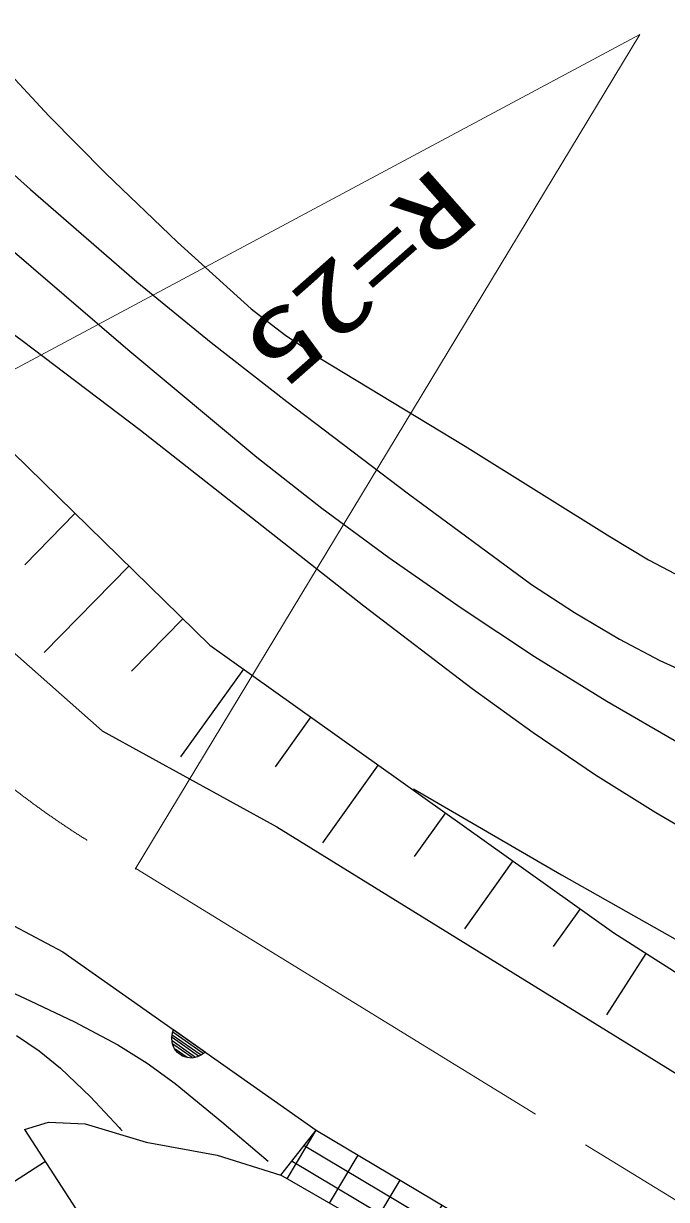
# Model space of a CAD drawing. Units: millimetres, scale not verified. Extents: x 40000 to 680000, y 20000 to 380000.
# Drawn here: x 107034 to 123481, y 268405 to 298505 of the extents above; entities that cross this region are included whole.
import ezdxf
from ezdxf.enums import TextEntityAlignment as Align

# ---------------------------------------------------------------- set-up
doc = ezdxf.new("R2010")
doc.units = ezdxf.units.MM
doc.header["$LTSCALE"] = 1000
doc.linetypes.add('CHAIN', pattern=[18.5, 12, -1.5, 3.5, -1.5])
for name, color, linetype, lineweight in [('M-BGD', 7, 'Continuous', 25), ('M-BGD-HTXT', 7, 'Continuous', 13), ('M-BMK', 2, 'CHAIN', 13)]:
    doc.layers.add(name, color=color, linetype=linetype, lineweight=lineweight)
doc.styles.add('ＭＳ ゴシック', font='')
doc.styles.get('ＭＳ ゴシック').set_extended_font_data('MS Gothic')

msp = doc.modelspace()

# ---------------------------------------------------------------- hatches: boundary and pattern name
at = {"layer": 'M-BGD'}
h = msp.add_hatch(dxfattribs=at)
h.set_pattern_fill('USER', color=256, style=0, pattern_type=2)
h.set_pattern_definition([(329.1905, (114522, 270183), (256.092, 429.438), []), (59.19, (114522, 270183), (-2147.2, 1280.46), []), (59.19, (115339, 269113), (-2147.2, 1280.46), [])])
h.paths.add_polyline_path([(114522, 270183), (128750, 261698), (128156, 260668), (113619, 269025)])

# ---------------------------------------------------------------- linework, layer by layer
for p, q in [((104902, 289334), (111796, 282597)), ((108349, 285966), (107065, 284652)), ((109728, 284618), (107565, 282405)), ((105269, 283740), (109048, 280404)), ((111107, 283271), (109795, 281929)), ((111796, 282597), (122136, 275231)), ((112658, 281983), (111054, 279733)), ((114381, 280756), (113474, 279482)), ((109048, 280404), (113512, 277944)), ((116104, 279528), (114684, 277534)), ((100908, 278509), (108038, 274746)), ((117828, 278300), (117030, 277181)), ((113512, 277944), (132686, 266083)), ((119551, 277073), (118313, 275335)), ((121274, 275845), (120586, 274879)), ((122136, 275231), (133613, 267867)), ((108038, 274746), (114522, 270183)), ((122956, 274705), (121947, 273133)), ((111509, 272074), (110837, 272547)), ((110837, 272470), (111432, 272051)), ((110840, 272621), (111576, 272103)), ((111632, 272140), (110855, 272687)), ((111347, 272035), (110853, 272383)), ((110913, 272264), (111217, 272050)), ((107063, 270199), (107677, 270384)), ((107677, 270384), (108607, 270341)), ((108607, 270341), (110171, 269876)), ((107063, 270199), (110249, 265268)), ((113619, 269025), (114522, 270183)), ((114522, 270183), (128750, 261698)), ((110171, 269876), (111988, 269538)), ((111988, 269538), (113619, 269025)), ((107594, 269377), (105042, 267728)), ((128156, 260668), (113619, 269025))]:
    msp.add_line(p, q, dxfattribs=at)
for points in [[(88210, 308900), (89192, 308625), (90153, 308294), (91113, 307875), (92050, 307400), (95546, 305483), (99009, 303516), (100713, 302473), (102393, 301374), (103126, 300807), (103828, 300187), (105066, 298949), (106267, 297663), (107680, 296142), (109137, 294663), (110975, 292911), (112857, 291201), (113713, 290549), (114614, 289938), (118332, 287686), (122029, 285376), (123025, 284780), (124046, 284239)], [(87023, 307178), (89499, 305853), (92011, 304577), (94187, 303520), (96343, 302407), (97726, 301604), (99088, 300745), (100615, 299717), (102114, 298634), (103340, 297673), (104535, 296658), (107214, 294255), (109931, 291897), (111834, 290341), (113773, 288833), (116883, 286466), (120026, 284150), (121132, 283427), (122278, 282750), (123314, 282205), (124382, 281712)], [(86162, 305929), (90494, 303454), (94829, 300961), (96830, 299750), (98798, 298488), (101275, 296818), (103720, 295097), (105098, 294053), (106446, 292958), (109703, 290158), (112999, 287404), (114668, 286100), (116383, 284836), (118228, 283546), (120105, 282307), (121956, 281160), (123841, 280065)], [(101818, 294089), (104421, 292269), (106999, 290393), (110023, 288096), (113009, 285753), (115737, 283596), (118510, 281480), (120067, 280356), (121665, 279277), (123205, 278309), (124786, 277386)], [(96210, 286320), (96205, 285722), (96260, 285141), (96368, 284744), (96537, 284355), (97080, 283485), (97679, 282639), (99211, 280433), (100800, 278252), (101415, 277500), (102082, 276781), (102706, 276188), (103377, 275635), (104110, 275114), (104885, 274637), (106029, 274037), (107206, 273487), (108336, 272956), (109447, 272367), (110196, 271894), (110911, 271370), (112109, 270390), (113291, 269387)], [(117014, 278917), (120792, 276713), (124616, 274554), (125802, 273978), (127021, 273453), (128403, 272928), (129808, 272459), (131539, 271953), (133289, 271505), (134796, 271177), (136323, 270907), (137660, 270726), (139012, 270604), (141427, 270502), (143855, 270461), (146042, 270397), (148236, 270272)], [(106855, 272598), (107434, 272208), (107984, 271765), (108748, 271033), (109482, 270245), (109516, 270208), (109557, 270163)]]:
    msp.add_lwpolyline(points, dxfattribs=at)
msp.add_lwpolyline([(111689, 272177), (111590, 272106), (111487, 272059), (111344, 272025), (111219, 272039), (111101, 272076), (110975, 272166), (110900, 272264), (110845, 272376), (110828, 272522), (110835, 272637), (110871, 272752)], close=True, dxfattribs=at)
at = {"layer": 'M-BGD-HTXT'}
for p, q in [((100623, 286355), (122798, 298225)), ((122798, 298225), (109887, 276860))]:
    msp.add_line(p, q, dxfattribs=at)
at = {"layer": 'M-BMK'}
msp.add_line((109911, 276875), (131199, 263793), dxfattribs=at)
msp.add_arc((120399, 296383), 22149, 206.9551, 241.7347, dxfattribs=at)

# ---------------------------------------------------------------- texts
at = {"layer": 'M-BGD-HTXT', "style": 'ＭＳ ゴシック', "width": 1.35}
msp.add_text('R=25', height=1833, rotation=221.4, dxfattribs=at).set_placement((117204, 295298), align=Align.BOTTOM_LEFT)

doc.saveas('drawing.dxf')
